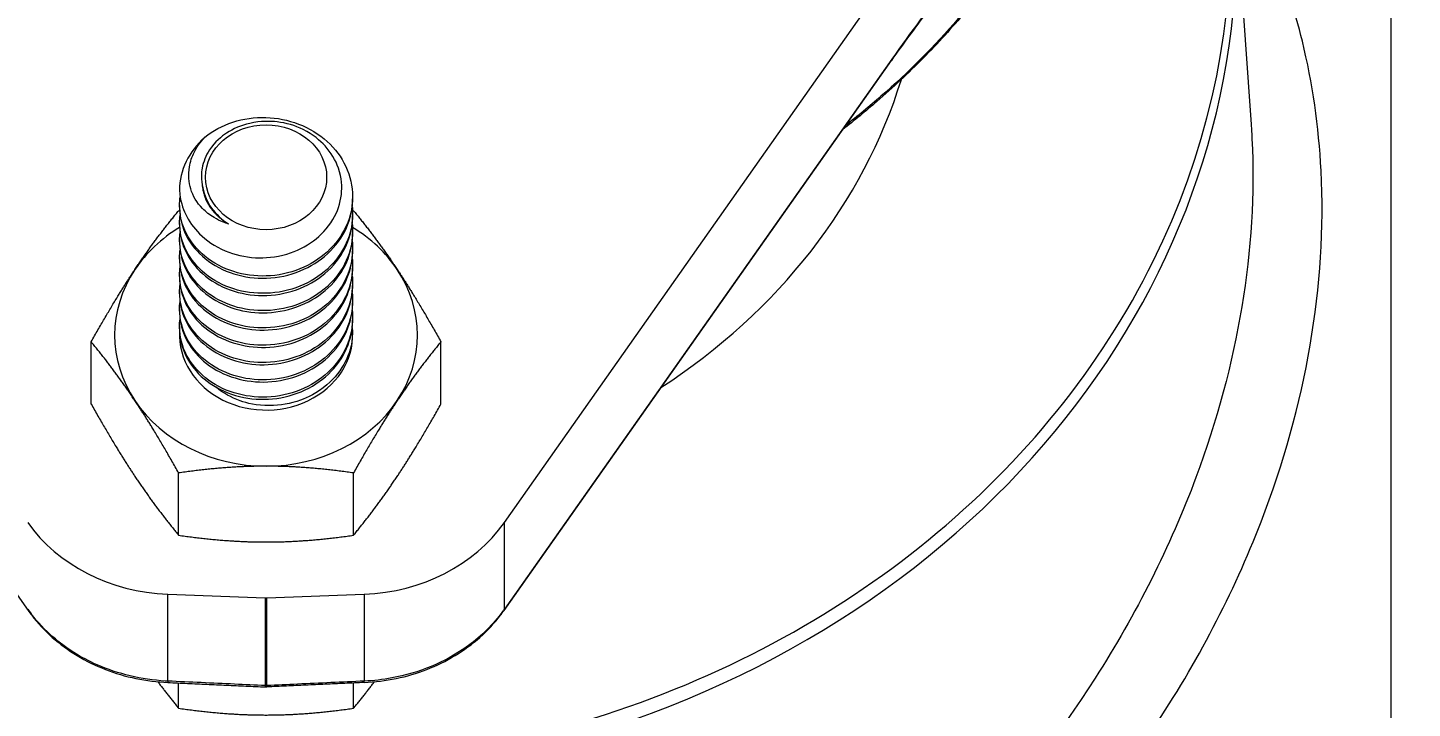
# Model space of a CAD drawing. Extents: x 0 to 216, y -4 to 280.
# Drawn here: x 66.33 to 73, y 147.91 to 151.19 of the extents above; entities that cross this region are included whole.
import ezdxf
from ezdxf import colors
from ezdxf.entities.mleader import LeaderData, LeaderLine
from ezdxf.math import Vec2, Vec3

# ---------------------------------------------------------------- set-up
doc = ezdxf.new("R2010")
doc.units = 0
doc.header["$LTSCALE"] = 10
doc.header["$MEASUREMENT"] = 0
doc.layers.add('CADdetails-1-ANNO', color=41, linetype='CONTINUOUS', lineweight=5)
doc.layers.add('CADdetails-3-FINE', color=11, linetype='CONTINUOUS', lineweight=5)
doc.styles.add('CADdetails-DIMENSIONS', font='ARIALN.TTF', dxfattribs={"height": 2.38})

msp = doc.modelspace()

# ---------------------------------------------------------------- linework, layer by layer
at = {"layer": 'CADdetails-3-FINE'}
for p, q in [((72.8928, 153.2873), (72.8928, 142.3964)), ((68.6241, 148.8032), (71.0336, 152.2252)), ((72.141, 151.8438), (72.2197, 150.7199)), ((64.4648, 151.0287), (66.33, 148.3797)), ((68.6223, 148.3797), (70.4875, 151.0287)), ((70.4893, 151.035), (68.6241, 148.386)), ((67.0595, 150.4032), (67.0595, 150.4032)), ((67.8928, 150.3719), (67.8928, 150.3615)), ((67.0595, 150.3303), (67.0595, 150.3198)), ((67.0595, 150.2469), (67.0595, 150.2365)), ((67.8928, 150.2886), (67.8928, 150.2782)), ((67.0595, 150.1636), (67.0595, 150.1532)), ((67.8928, 150.2053), (67.8928, 150.1948)), ((67.8928, 150.1219), (67.8928, 150.1115)), ((67.0595, 150.0803), (67.0595, 150.0698)), ((67.8928, 150.0386), (67.8928, 150.0282)), ((67.0595, 149.9969), (67.0595, 149.9865)), ((67.8928, 149.9553), (67.8928, 149.9448)), ((67.0595, 149.9136), (67.0595, 149.9032)), ((67.0595, 149.8303), (67.0595, 149.8198)), ((67.8928, 149.8719), (67.8928, 149.8615)), ((67.8928, 149.7886), (67.8928, 149.7782)), ((67.0595, 149.7469), (67.0595, 149.7365)), ((66.6342, 149.3733), (66.6342, 149.6731)), ((68.3181, 149.3733), (68.3181, 149.6731)), ((67.0552, 148.7418), (67.0552, 149.0416)), ((67.8972, 148.7418), (67.8972, 149.0416)), ((68.6241, 148.386), (68.6241, 148.8032)), ((67.0033, 148.4579), (67.4725, 148.4401)), ((67.0033, 148.039), (67.0033, 148.4579)), ((67.4725, 148.4401), (67.4725, 148.0178)), ((67.4798, 148.4401), (67.949, 148.4579)), ((67.4798, 148.0178), (67.4798, 148.4401)), ((67.949, 148.4579), (67.949, 148.039)), ((67.0552, 147.9084), (67.0552, 148.03)), ((67.8972, 147.9084), (67.8972, 148.03)), ((67.4762, 148.0177), (67.4762, 148.011))]:
    msp.add_line(p, q, dxfattribs=at)
for centre, major_axis, ratio, start_param, end_param in [((67.4762, 151.6455), (4.6467, 0), 0.866025, 5.058864, 6.698861), ((67.4762, 151.599), (4.6734, 0), 0.866025, 5.058864, 6.343707), ((70.4466, 151.0575), (0.0409, -0.0288), 0.426894, 0, 0.291989), ((67.4762, 151.6455), (3.1667, 0), 0.866025, 5.356497, 6.02175), ((67.4762, 150.4032), (-0.4167, 0), 0.866025, 5.498427, 6.283825), ((67.4762, 150.4573), (-0.3084, 0), 0.866025, 0.158635, 0.944034), ((67.4762, 149.7057), (-0.7292, 0), 0.866025, 5.32019, 5.759587), ((67.4762, 149.7057), (-0.7292, 0), 0.866025, 3.665191, 4.105042), ((67.4762, 149.7057), (-0.7292, 0), 0.866025, 5.759587, 6.806784), ((67.4762, 149.7057), (0.7292, 0), 0.866025, 5.759587, 6.806784), ((67.4762, 149.7057), (-0.4169, 0), 0.866025, 6.23398, 9.526204), ((67.4762, 149.7057), (0.7292, 0), 0.866025, 3.665191, 4.712389), ((67.4762, 149.7057), (0.7292, 0), 0.866025, 4.712389, 5.759587), ((67.0397, 149.1789), (-0.8333, 0), 0.866025, 0.547576, 1.527163), ((67.9126, 149.1789), (-0.8333, 0), 0.866025, 1.61443, 2.594016), ((67.4762, 148.5122), (-0.0833, 0), 0.866025, 1.527163, 1.61443), ((66.3709, 148.4085), (-0.0409, -0.0288), 0.426894, 5.991197, 6.283185), ((67.0397, 148.7537), (-0.833, 0.0264), 0.860799, 0.574853, 0.613443), ((67.0339, 148.7607), (0.8283, -0.0135), 0.878533, 3.711059, 3.749776), ((66.3871, 148.3864), (-0.0397, -0.0304), 0.415851, 5.97416, 6.283185), ((67.9184, 148.7607), (-0.8283, -0.0135), 0.878533, 2.53341, 2.572126), ((68.5652, 148.3864), (0.0397, -0.0304), 0.415851, 0, 0.309025), ((67.9126, 148.7537), (-0.833, -0.0264), 0.860799, 2.52815, 2.566739), ((68.5814, 148.4085), (0.0409, -0.0288), 0.426894, 0, 0.291989), ((67.0055, 148.0823), (-0.0023, -0.0499), 0.008558, 5.760115, 6.283185), ((67.9468, 148.0823), (0.0023, -0.0499), 0.008558, 0, 0.52307), ((67.4747, 148.0611), (-0.0023, -0.0499), 0.009237, 5.760111, 6.283185), ((67.4763, 148.0937), (0.0863, -0.0027), 0.958288, 4.698013, 4.740968), ((67.476, 148.0937), (0.0863, 0.0027), 0.958287, 4.68381, 4.726765), ((67.4776, 148.0611), (0.0023, -0.0499), 0.009237, 0, 0.523074)]:
    msp.add_ellipse(centre, major_axis=major_axis, ratio=ratio, start_param=start_param, end_param=end_param, dxfattribs=at)
msp.add_ellipse((67.4762, 150.4657), major_axis=(-0.2917, 0), ratio=0.866025, dxfattribs=at)
for points, knots in [([(71.6404, 153.2705), (71.6383, 153.2169), (71.6348, 153.1633), (71.6213, 153.0149), (71.6084, 152.9204), (71.574, 152.7326), (71.5526, 152.6393), (71.5013, 152.4544), (71.4715, 152.3629), (71.4037, 152.1822), (71.3657, 152.093), (71.2818, 151.9176), (71.2359, 151.8313), (71.1364, 151.6623), (71.0829, 151.5795), (70.9684, 151.4178), (70.9076, 151.3389), (70.779, 151.1856), (70.7112, 151.1112), (70.5692, 150.9672), (70.495, 150.8976), (70.3642, 150.7843), (70.3092, 150.7392), (70.2528, 150.6954)], [5.923092, 5.923092, 5.923092, 5.923092, 6.061015, 6.061015, 6.305412, 6.305412, 6.549809, 6.549809, 6.794206, 6.794206, 7.038604, 7.038604, 7.283001, 7.283001, 7.527398, 7.527398, 7.771795, 7.771795, 8.016193, 8.016193, 8.26059, 8.26059, 8.430136, 8.430136, 8.430136, 8.430136]), ([(71.6404, 153.2705), (71.6327, 153.0777), (71.6071, 152.8854), (71.4801, 152.3281), (71.3295, 151.9716), (70.9349, 151.3558), (70.7047, 151.0899), (70.3818, 150.8073), (70.3247, 150.7601), (70.2661, 150.7144)], [5.923802, 5.923802, 5.923802, 5.923802, 6.42291, 6.42291, 7.392978, 7.392978, 8.244588, 8.244588, 8.421253, 8.421253, 8.421253, 8.421253]), ([(69.2869, 145.7808), (69.6395, 145.9246), (69.9746, 146.108), (70.8692, 146.7258), (71.3678, 147.2394), (71.96, 148.1273), (72.1351, 148.4632), (72.4845, 149.3682), (72.5847, 149.9488), (72.5457, 150.7105), (72.5154, 150.9195), (72.3941, 151.4183), (72.2809, 151.6987), (72.1312, 151.9577)], [-9.551106, -9.551106, -9.551106, -9.551106, -8.676237, -8.676237, -7.032349, -7.032349, -6.113838, -6.113838, -4.607716, -4.607716, -4.018804, -4.018804, -3.15055, -3.15055, -3.15055, -3.15055]), ([(71.0336, 151.7427), (70.9435, 151.6303), (70.8534, 151.5179), (70.6721, 151.2851), (70.5808, 151.165), (70.4893, 151.035)], [-0.0024553, -0.0024553, -0.0024553, -0.0024553, 0.3994315, 0.3994315, 0.8013184, 0.8013184, 0.8013184, 0.8013184]), ([(70.9083, 151.5819), (70.8804, 151.5469), (70.8524, 151.5117), (70.7965, 151.4407), (70.7686, 151.405), (70.7125, 151.3327), (70.6845, 151.2962), (70.6283, 151.222), (70.6001, 151.1844), (70.5438, 151.1077), (70.5156, 151.0687), (70.4875, 151.0287)], [0.1784929, 0.1784929, 0.1784929, 0.1784929, 0.303058, 0.303058, 0.4276231, 0.4276231, 0.5521882, 0.5521882, 0.6767533, 0.6767533, 0.8013184, 0.8013184, 0.8013184, 0.8013184]), ([(67.1814, 150.6582), (67.22, 150.69), (67.2658, 150.7149), (67.3668, 150.7476), (67.421, 150.7552), (67.5293, 150.7521), (67.5825, 150.7414), (67.6839, 150.7023), (67.7309, 150.6736), (67.8084, 150.6034), (67.8387, 150.5628), (67.8815, 150.472), (67.8928, 150.4224), (67.8929, 150.3243), (67.8826, 150.2765), (67.8416, 150.1851), (67.8106, 150.1426), (67.7333, 150.0722), (67.6884, 150.0442), (67.5877, 150.0036), (67.5325, 149.992), (67.4231, 149.9886), (67.3699, 149.9958), (67.2684, 150.0277), (67.2214, 150.0528), (67.1439, 150.1164), (67.1136, 150.1535), (67.0708, 150.2372), (67.0596, 150.2832), (67.0595, 150.344), (67.0605, 150.3582), (67.0625, 150.3722)], [-58.25791, -58.25791, -58.25791, -58.25791, -58.134806, -58.134806, -58.011751, -58.011751, -57.891059, -57.891059, -57.765635, -57.765635, -57.645054, -57.645054, -57.519745, -57.519745, -57.399275, -57.399275, -57.274081, -57.274081, -57.153721, -57.153721, -57.028642, -57.028642, -56.908393, -56.908393, -56.783429, -56.783429, -56.663289, -56.663289, -56.53844, -56.53844, -56.500415, -56.500415, -56.500415, -56.500415]), ([(67.0595, 150.403), (67.0618, 150.353), (67.0757, 150.315), (67.1043, 150.2541), (67.1274, 150.2216), (67.1874, 150.1621), (67.2282, 150.1328), (67.325, 150.0924), (67.3743, 150.0812), (67.4702, 150.0759), (67.5223, 150.0797), (67.6235, 150.1099), (67.6671, 150.1316), (67.7383, 150.1847), (67.7721, 150.2182), (67.8201, 150.2999), (67.8339, 150.3408), (67.8426, 150.4187), (67.8407, 150.4622), (67.8111, 150.548), (67.7893, 150.5846), (67.7368, 150.6424), (67.7025, 150.672), (67.6155, 150.7147), (67.5729, 150.7272), (67.4968, 150.7362), (67.4503, 150.7377), (67.3566, 150.7159), (67.3186, 150.6999), (67.2622, 150.6627), (67.2295, 150.6369), (67.1858, 150.5699), (67.1739, 150.5403), (67.1646, 150.4889), (67.1613, 150.4553), (67.1716, 150.4151)], [-20.484199, -20.484199, -20.484199, -20.484199, -18.711153, -18.711153, -16.311367, -16.311367, -13.716933, -13.716933, -11.44212, -11.44212, -9.400159, -9.400159, -7.639366, -7.639366, -6.090589, -6.090589, -4.771814, -4.771814, -3.646791, -3.646791, -2.705814, -2.705814, -1.942307, -1.942307, -1.322593, -1.322593, -0.869738, -0.869738, -0.522611, -0.522611, -0.278705, -0.278705, -0.112353, -0.112353, 0, 0, 0, 0]), ([(72.2197, 150.7199), (72.2213, 150.6967), (72.2227, 150.6735), (72.25, 150.1238), (72.1565, 149.5637), (71.8303, 148.688), (71.6667, 148.3624), (71.1138, 147.5003), (70.648, 147.0001), (69.8119, 146.3973), (69.4987, 146.2182), (69.1691, 146.0777)], [4.541007, 4.541007, 4.541007, 4.541007, 4.607716, 4.607716, 6.113838, 6.113838, 7.032349, 7.032349, 8.676237, 8.676237, 9.551106, 9.551106, 9.551106, 9.551106]), ([(67.2953, 150.241), (67.2818, 150.2448), (67.2558, 150.2534), (67.2049, 150.2839), (67.1859, 150.2988), (67.1429, 150.343), (67.1237, 150.375), (67.1042, 150.44), (67.1006, 150.4767), (67.1111, 150.5403), (67.1192, 150.5647), (67.1483, 150.6221), (67.1696, 150.6459), (67.1814, 150.6582)], [-0.2588349, -0.2588349, -0.2588349, -0.2588349, -0.2124375, -0.2124375, -0.1791086, -0.1791086, -0.1245579, -0.1245579, -0.0764193, -0.0764193, -0.0453854, -0.0453854, -0.000001, -0.000001, -0.000001, -0.000001]), ([(67.0595, 150.3198), (67.0595, 150.3192), (67.0595, 150.3185), (67.0598, 150.2713), (67.0713, 150.2253), (67.1145, 150.1419), (67.145, 150.1049), (67.2228, 150.0415), (67.2699, 150.0166), (67.3715, 149.9851), (67.4246, 149.9781), (67.534, 149.9818), (67.5892, 149.9936), (67.6897, 150.0345), (67.7345, 150.0626), (67.8114, 150.1332), (67.8423, 150.1758), (67.8827, 150.2668), (67.8928, 150.314), (67.8928, 150.3615)], [-1.9978316, -1.9978316, -1.9978316, -1.9978316, -1.9960425, -1.9960425, -1.8692351, -1.8692351, -1.7472089, -1.7472089, -1.6202869, -1.6202869, -1.4981506, -1.4981506, -1.3711137, -1.3711137, -1.2488671, -1.2488671, -1.121715, -1.121715, -1.0007752, -1.0007752, -1.0007752, -1.0007752]), ([(67.8908, 150.3251), (67.8921, 150.3131), (67.8928, 150.3011), (67.8929, 150.241), (67.8826, 150.1932), (67.8416, 150.1018), (67.8106, 150.0593), (67.7333, 149.9889), (67.6884, 149.9609), (67.5877, 149.9203), (67.5325, 149.9087), (67.4231, 149.9053), (67.3699, 149.9124), (67.2684, 149.9443), (67.2214, 149.9694), (67.144, 150.0331), (67.1136, 150.0702), (67.0709, 150.1538), (67.0596, 150.1998), (67.0595, 150.2588), (67.0602, 150.2712), (67.0618, 150.2834)], [-55.590657, -55.590657, -55.590657, -55.590657, -55.560731, -55.560731, -55.441142, -55.441142, -55.316864, -55.316864, -55.197385, -55.197385, -55.073221, -55.073221, -54.953852, -54.953852, -54.829802, -54.829802, -54.710541, -54.710541, -54.586605, -54.586605, -54.553743, -54.553743, -54.553743, -54.553743]), ([(67.0595, 150.2365), (67.0595, 150.2354), (67.0595, 150.2343), (67.06, 150.1866), (67.0718, 150.1408), (67.1153, 150.0575), (67.1459, 150.0205), (67.2239, 149.9575), (67.2711, 149.9327), (67.3728, 149.9015), (67.426, 149.8946), (67.5354, 149.8987), (67.5905, 149.9106), (67.6908, 149.9518), (67.7355, 149.98), (67.8122, 150.0508), (67.8429, 150.0934), (67.8829, 150.1842), (67.8928, 150.2311), (67.8928, 150.2782)], [-3.981658, -3.981658, -3.981658, -3.981658, -3.9786885, -3.9786885, -3.8527889, -3.8527889, -3.7316319, -3.7316319, -3.6056199, -3.6056199, -3.4843554, -3.4843554, -3.3582307, -3.3582307, -3.2368585, -3.2368585, -3.1106206, -3.1106206, -2.991432, -2.991432, -2.991432, -2.991432]), ([(67.8908, 150.2417), (67.8921, 150.2298), (67.8928, 150.2178), (67.8929, 150.1577), (67.8826, 150.1099), (67.8417, 150.0185), (67.8106, 149.976), (67.7333, 149.9056), (67.6885, 149.8776), (67.5877, 149.8369), (67.5326, 149.8254), (67.4231, 149.8219), (67.37, 149.8291), (67.2685, 149.861), (67.2215, 149.8861), (67.144, 149.9497), (67.1137, 149.9868), (67.0709, 150.0705), (67.0596, 150.1165), (67.0595, 150.1755), (67.0602, 150.1878), (67.0618, 150.2001)], [-53.645723, -53.645723, -53.645723, -53.645723, -53.616049, -53.616049, -53.497334, -53.497334, -53.373965, -53.373965, -53.25536, -53.25536, -53.132104, -53.132104, -53.013607, -53.013607, -52.890465, -52.890465, -52.772077, -52.772077, -52.649047, -52.649047, -52.61638, -52.61638, -52.61638, -52.61638]), ([(67.0595, 150.1532), (67.0595, 150.1513), (67.0595, 150.1494), (67.0605, 150.1009), (67.0725, 150.0552), (67.1167, 149.9722), (67.1476, 149.9354), (67.2261, 149.8729), (67.2734, 149.8484), (67.3753, 149.8177), (67.4285, 149.8111), (67.5378, 149.8158), (67.5928, 149.8279), (67.6929, 149.8696), (67.7373, 149.898), (67.8136, 149.9691), (67.844, 150.0119), (67.8832, 150.1022), (67.8928, 150.1484), (67.8928, 150.1948)], [-5.9524295, -5.9524295, -5.9524295, -5.9524295, -5.9473318, -5.9473318, -5.822318, -5.822318, -5.7020015, -5.7020015, -5.5768785, -5.5768785, -5.4564591, -5.4564591, -5.3312264, -5.3312264, -5.2107034, -5.2107034, -5.0853605, -5.0853605, -4.9686132, -4.9686132, -4.9686132, -4.9686132]), ([(67.8908, 150.1584), (67.8921, 150.1465), (67.8928, 150.1345), (67.8929, 150.0745), (67.8826, 150.0267), (67.8417, 149.9352), (67.8107, 149.8927), (67.7334, 149.8223), (67.6886, 149.7943), (67.5878, 149.7536), (67.5326, 149.742), (67.4232, 149.7386), (67.3701, 149.7457), (67.2686, 149.7776), (67.2216, 149.8027), (67.1441, 149.8663), (67.1137, 149.9034), (67.0709, 149.987), (67.0596, 150.033), (67.0595, 150.0921), (67.0602, 150.1044), (67.0618, 150.1167)], [-51.714984, -51.714984, -51.714984, -51.714984, -51.685586, -51.685586, -51.567739, -51.567739, -51.445272, -51.445272, -51.327533, -51.327533, -51.205179, -51.205179, -51.087548, -51.087548, -50.965305, -50.965305, -50.847782, -50.847782, -50.725651, -50.725651, -50.693141, -50.693141, -50.693141, -50.693141]), ([(67.0595, 150.0698), (67.0595, 150.0665), (67.0596, 150.0632), (67.0613, 150.0134), (67.074, 149.9679), (67.1193, 149.8854), (67.1506, 149.849), (67.2299, 149.7873), (67.2775, 149.7633), (67.3797, 149.7336), (67.433, 149.7275), (67.5422, 149.7332), (67.5969, 149.7458), (67.6965, 149.7883), (67.7406, 149.817), (67.816, 149.8888), (67.846, 149.9318), (67.8837, 150.0212), (67.8928, 150.0662), (67.8928, 150.1115)], [-7.911354, -7.911354, -7.911354, -7.911354, -7.9025042, -7.9025042, -7.7783457, -7.7783457, -7.6588187, -7.6588187, -7.5345553, -7.5345553, -7.4149338, -7.4149338, -7.2905648, -7.2905648, -7.1708473, -7.1708473, -7.0463722, -7.0463722, -6.9332736, -6.9332736, -6.9332736, -6.9332736]), ([(67.8908, 150.0751), (67.8921, 150.0632), (67.8928, 150.0513), (67.8929, 149.9913), (67.8827, 149.9435), (67.8418, 149.852), (67.8108, 149.8095), (67.7335, 149.739), (67.6887, 149.711), (67.588, 149.6703), (67.5328, 149.6587), (67.4234, 149.6552), (67.3702, 149.6624), (67.2687, 149.6942), (67.2217, 149.7193), (67.1442, 149.7828), (67.1138, 149.8199), (67.071, 149.9035), (67.0596, 149.9495), (67.0595, 150.0086), (67.0602, 150.021), (67.0618, 150.0334)], [-49.798301, -49.798301, -49.798301, -49.798301, -49.769228, -49.769228, -49.652241, -49.652241, -49.530669, -49.530669, -49.413789, -49.413789, -49.292328, -49.292328, -49.175555, -49.175555, -49.054205, -49.054205, -48.937539, -48.937539, -48.8163, -48.8163, -48.783874, -48.783874, -48.783874, -48.783874]), ([(67.0595, 149.9865), (67.0595, 149.9808), (67.0597, 149.9751), (67.0627, 149.9231), (67.0765, 149.8778), (67.1237, 149.7963), (67.1559, 149.7604), (67.2365, 149.7002), (67.2846, 149.677), (67.3873, 149.649), (67.4407, 149.6437), (67.5496, 149.6512), (67.6041, 149.6646), (67.7026, 149.7086), (67.7461, 149.7379), (67.8201, 149.8107), (67.8492, 149.854), (67.8845, 149.942), (67.8928, 149.985), (67.8928, 150.0282)], [-9.8602968, -9.8602968, -9.8602968, -9.8602968, -9.8450859, -9.8450859, -9.721744, -9.721744, -9.6029087, -9.6029087, -9.479467, -9.479467, -9.3605532, -9.3605532, -9.237011, -9.237011, -9.118016, -9.118016, -8.9943727, -8.9943727, -8.8869267, -8.8869267, -8.8869267, -8.8869267]), ([(67.8908, 149.9917), (67.8921, 149.9799), (67.8928, 149.9681), (67.893, 149.9082), (67.8828, 149.8604), (67.8419, 149.7689), (67.8109, 149.7264), (67.7338, 149.6559), (67.689, 149.6278), (67.5883, 149.5871), (67.5331, 149.5754), (67.4237, 149.5719), (67.3706, 149.579), (67.269, 149.6107), (67.222, 149.6358), (67.1444, 149.6992), (67.114, 149.7363), (67.0711, 149.8199), (67.0597, 149.8659), (67.0595, 149.9251), (67.0602, 149.9376), (67.0618, 149.9501)], [-47.895508, -47.895508, -47.895508, -47.895508, -47.86685, -47.86685, -47.750715, -47.750715, -47.630029, -47.630029, -47.514, -47.514, -47.393424, -47.393424, -47.277501, -47.277501, -47.157034, -47.157034, -47.041217, -47.041217, -46.92086, -46.92086, -46.88839, -46.88839, -46.88839, -46.88839]), ([(67.8908, 149.9084), (67.8921, 149.8968), (67.8928, 149.8851), (67.893, 149.8253), (67.8829, 149.7775), (67.8422, 149.686), (67.8113, 149.6434), (67.7342, 149.5729), (67.6895, 149.5448), (67.5889, 149.5039), (67.5337, 149.4922), (67.4244, 149.4885), (67.3712, 149.4955), (67.2696, 149.5272), (67.2225, 149.5521), (67.1448, 149.6155), (67.1144, 149.6525), (67.0712, 149.736), (67.0598, 149.782), (67.0594, 149.8413), (67.0602, 149.8541), (67.0618, 149.8667)], [-46.0063867, -46.0063867, -46.0063867, -46.0063867, -45.9783106, -45.9783106, -45.8630186, -45.8630186, -45.7432081, -45.7432081, -45.6280206, -45.6280206, -45.5083189, -45.5083189, -45.3932356, -45.3932356, -45.2736424, -45.2736424, -45.1586632, -45.1586632, -45.0391783, -45.0391783, -45.0064262, -45.0064262, -45.0064262, -45.0064262]), ([(67.0595, 149.9032), (67.0595, 149.8937), (67.06, 149.8841), (67.0654, 149.8286), (67.0809, 149.7839), (67.1311, 149.7039), (67.1646, 149.6689), (67.2472, 149.611), (67.296, 149.5892), (67.3996, 149.564), (67.4531, 149.56), (67.5616, 149.5702), (67.6155, 149.585), (67.7125, 149.6313), (67.7551, 149.6616), (67.8266, 149.736), (67.8543, 149.7799), (67.8857, 149.8653), (67.8928, 149.905), (67.8928, 149.9448)], [-11.8018606, -11.8018606, -11.8018606, -11.8018606, -11.7765532, -11.7765532, -11.6539894, -11.6539894, -11.5356564, -11.5356564, -11.412997, -11.412997, -11.2946162, -11.2946162, -11.1718609, -11.1718609, -11.0534273, -11.0534273, -10.9305755, -10.9305755, -10.8318146, -10.8318146, -10.8318146, -10.8318146]), ([(67.8908, 149.8251), (67.8921, 149.8137), (67.8927, 149.8023), (67.8932, 149.7429), (67.8831, 149.6951), (67.8427, 149.6035), (67.8119, 149.5609), (67.7351, 149.4901), (67.6904, 149.462), (67.59, 149.4209), (67.5349, 149.409), (67.4255, 149.4051), (67.3723, 149.412), (67.2706, 149.4434), (67.2235, 149.4682), (67.1456, 149.5313), (67.115, 149.5683), (67.0716, 149.6516), (67.06, 149.6975), (67.0594, 149.7573), (67.0602, 149.7704), (67.0618, 149.7834)], [-44.130625, -44.130625, -44.130625, -44.130625, -44.1034369, -44.1034369, -43.9889742, -43.9889742, -43.8700278, -43.8700278, -43.7556677, -43.7556677, -43.6368282, -43.6368282, -43.5225703, -43.5225703, -43.4038375, -43.4038375, -43.2896814, -43.2896814, -43.1710551, -43.1710551, -43.1375937, -43.1375937, -43.1375937, -43.1375937]), ([(67.0595, 149.8198), (67.0595, 149.8049), (67.0607, 149.7899), (67.0701, 149.7295), (67.0879, 149.6857), (67.1422, 149.6078), (67.1776, 149.5742), (67.2632, 149.5198), (67.3129, 149.5), (67.4176, 149.4787), (67.4714, 149.4767), (67.5792, 149.491), (67.6322, 149.5077), (67.7268, 149.5573), (67.7679, 149.5891), (67.8358, 149.6659), (67.8614, 149.7106), (67.8874, 149.792), (67.8928, 149.8267), (67.8928, 149.8615)], [-13.739051, -13.739051, -13.739051, -13.739051, -13.6992927, -13.6992927, -13.5774846, -13.5774846, -13.4593185, -13.4593185, -13.3374165, -13.3374165, -13.2192536, -13.2192536, -13.0972575, -13.0972575, -12.9790904, -12.9790904, -12.8570001, -12.8570001, -12.7708204, -12.7708204, -12.7708204, -12.7708204]), ([(67.0595, 149.7365), (67.0595, 149.7148), (67.0619, 149.6932), (67.077, 149.6269), (67.0977, 149.5843), (67.1571, 149.5093), (67.1948, 149.4774), (67.284, 149.4274), (67.3347, 149.4101), (67.4407, 149.3938), (67.4947, 149.3944), (67.6015, 149.4139), (67.6532, 149.433), (67.7447, 149.4868), (67.7839, 149.5206), (67.847, 149.6004), (67.8698, 149.646), (67.8893, 149.7217), (67.8928, 149.7499), (67.8928, 149.7782)], [-15.6744443, -15.6744443, -15.6744443, -15.6744443, -15.616805, -15.616805, -15.495741, -15.495741, -15.3772569, -15.3772569, -15.2561015, -15.2561015, -15.1376864, -15.1376864, -15.0164389, -15.0164389, -14.8980844, -14.8980844, -14.7767442, -14.7767442, -14.7068502, -14.7068502, -14.7068502, -14.7068502]), ([(67.8927, 149.716), (67.891, 149.6558), (67.8735, 149.6104), (67.8375, 149.5376), (67.8068, 149.4984), (67.7212, 149.425), (67.6744, 149.4039), (67.5944, 149.3749), (67.544, 149.366), (67.4302, 149.3654), (67.3826, 149.3782), (67.3083, 149.4043), (67.2689, 149.4265), (67.2355, 149.4546)], [0, 0, 0, 0, 0.156252, 0.156252, 0.383936, 0.383936, 0.66418, 0.66418, 1.069371, 1.069371, 1.570345, 1.570345, 2.270799, 2.270799, 2.270799, 2.270799]), ([(67.0033, 148.039), (66.9992, 148.0392), (66.995, 148.0394), (66.8767, 148.0463), (66.764, 148.073), (66.5837, 148.1526), (66.5117, 148.198), (66.4108, 148.2858), (66.3759, 148.3228), (66.3455, 148.3625)], [-0.5616712, -0.5616712, -0.5616712, -0.5616712, -0.5526667, -0.5526667, -0.307037, -0.307037, -0.1180912, -0.1180912, 0, 0, 0, 0]), ([(66.3474, 148.356), (66.3766, 148.3179), (66.4099, 148.2824), (66.4832, 148.2173), (66.5234, 148.1879), (66.6091, 148.1361), (66.6547, 148.1137), (66.7496, 148.0768), (66.7991, 148.0622), (66.9, 148.0412), (66.9515, 148.0347), (67.0033, 148.0324)], [0, 0, 0, 0, 0.1123342, 0.1123342, 0.2246685, 0.2246685, 0.3370027, 0.3370027, 0.449337, 0.449337, 0.5616712, 0.5616712, 0.5616712, 0.5616712]), ([(68.6069, 148.3625), (68.5608, 148.3023), (68.5042, 148.2482), (68.3363, 148.1294), (68.2125, 148.0781), (68.0382, 148.0461), (67.9937, 148.0411), (67.949, 148.039)], [-0.9036107, -0.9036107, -0.9036107, -0.9036107, -0.724541, -0.724541, -0.4380294, -0.4380294, -0.3419395, -0.3419395, -0.3419395, -0.3419395]), ([(67.9491, 148.0324), (68.0008, 148.0347), (68.0523, 148.0412), (68.1533, 148.0622), (68.2027, 148.0768), (68.2977, 148.1137), (68.3432, 148.1361), (68.4289, 148.1879), (68.4691, 148.2173), (68.5425, 148.2824), (68.5757, 148.3179), (68.6049, 148.356)], [0.3419395, 0.3419395, 0.3419395, 0.3419395, 0.4542738, 0.4542738, 0.566608, 0.566608, 0.6789422, 0.6789422, 0.7912765, 0.7912765, 0.9036107, 0.9036107, 0.9036107, 0.9036107]), ([(67.4725, 148.0178), (67.4232, 148.02), (67.3739, 148.0222), (67.2175, 148.0293), (67.1104, 148.0342), (67.0033, 148.039)], [-0.3579001, -0.3579001, -0.3579001, -0.3579001, -0.2450715, -0.2450715, 0, 0, 0, 0]), ([(67.0033, 148.0324), (67.0345, 148.0309), (67.0658, 148.0295), (67.1284, 148.0267), (67.1597, 148.0253), (67.2222, 148.0224), (67.2535, 148.021), (67.3161, 148.0182), (67.3473, 148.0168), (67.4099, 148.0139), (67.4412, 148.0125), (67.4725, 148.0111)], [0, 0, 0, 0, 0.07158, 0.07158, 0.1431601, 0.1431601, 0.2147401, 0.2147401, 0.2863201, 0.2863201, 0.3579001, 0.3579001, 0.3579001, 0.3579001]), ([(67.949, 148.039), (67.8419, 148.0342), (67.7348, 148.0293), (67.5784, 148.0222), (67.5291, 148.02), (67.4798, 148.0178)], [0, 0, 0, 0, 0.2450715, 0.2450715, 0.3579001, 0.3579001, 0.3579001, 0.3579001]), ([(67.9491, 148.0324), (67.9178, 148.0309), (67.8865, 148.0295), (67.824, 148.0267), (67.7927, 148.0253), (67.7301, 148.0224), (67.6988, 148.021), (67.6363, 148.0182), (67.605, 148.0168), (67.5424, 148.0139), (67.5112, 148.0125), (67.4799, 148.0111)], [0, 0, 0, 0, 0.07158, 0.07158, 0.1431601, 0.1431601, 0.2147401, 0.2147401, 0.2863201, 0.2863201, 0.3579001, 0.3579001, 0.3579001, 0.3579001])]:
    msp.add_open_spline(points, degree=3, knots=knots, dxfattribs=at)
msp.add_rational_spline([(67.1682, 150.4305), (67.1749, 150.3336), (67.2582, 150.2663), (67.2755, 150.2523), (67.2953, 150.241)], [0.98976514855, 0.929396862972, 1, 0.984497722595, 0.975309662973], degree=2, knots=[0.985471769, 0.985471769, 0.985471769, 0.987745098, 0.987745098, 0.988244251, 0.988244251, 0.988244251], dxfattribs=at)
for points, weights in [([(66.8447, 150.0214), (66.9424, 150.168), (67.0552, 150.3046)], [1, 1.0379548493, 1]), ([(67.0552, 150.3046), (67.0575, 150.3049), (67.0599, 150.3053)], [1, 1.00038019105, 1.00075276541]), ([(67.8924, 150.3053), (67.8948, 150.3049), (67.8972, 150.3046)], [1.00076086213, 1.00038432263, 1]), ([(67.8972, 150.3046), (68.01, 150.168), (68.1076, 150.0214)], [1, 1.0379548493, 1]), ([(66.6342, 149.6731), (66.747, 149.8749), (66.8447, 150.0214)], [1, 1.0379548493, 1]), ([(68.1076, 150.0214), (68.2053, 149.8749), (68.3181, 149.6731)], [1, 1.0379548493, 1]), ([(66.8447, 149.39), (66.747, 149.5365), (66.6342, 149.6731)], [1, 1.0379548493, 1]), ([(68.3181, 149.6731), (68.2053, 149.5365), (68.1076, 149.39)], [1, 1.0379548493, 1]), ([(66.6342, 149.3733), (66.747, 149.1715), (66.8447, 149.025)], [1, 1.0379548493, 1]), ([(67.0552, 149.0416), (66.9424, 149.2434), (66.8447, 149.39)], [1, 1.0379548493, 1]), ([(68.1076, 149.39), (68.01, 149.2434), (67.8972, 149.0416)], [1, 1.0379548493, 1]), ([(68.1076, 149.025), (68.2053, 149.1715), (68.3181, 149.3733)], [1, 1.0379548493, 1]), ([(66.8447, 149.025), (66.9424, 148.8784), (67.0552, 148.7418)], [1, 1.0379548493, 1]), ([(67.4762, 149.0742), (67.2808, 149.0742), (67.0552, 149.0416)], [1, 1.0379548493, 1]), ([(67.8972, 149.0416), (67.6715, 149.0742), (67.4762, 149.0742)], [1, 1.0379548493, 1]), ([(67.8972, 148.7418), (68.01, 148.8784), (68.1076, 149.025)], [1, 1.0379548493, 1]), ([(67.0552, 148.7418), (67.2808, 148.7092), (67.4762, 148.7092)], [1, 1.0379548493, 1]), ([(67.4762, 148.7092), (67.6715, 148.7092), (67.8972, 148.7418)], [1, 1.0379548493, 1]), ([(66.9549, 148.0358), (67.0025, 147.9722), (67.0552, 147.9084)], [1.0188414105, 1.01737081381, 1]), ([(67.8972, 147.9084), (67.9498, 147.9722), (67.9975, 148.0358)], [1, 1.01737081381, 1.0188414105]), ([(67.0552, 147.9084), (67.2808, 147.8759), (67.4762, 147.8759)], [1, 1.0379548493, 1]), ([(67.4762, 147.8759), (67.6715, 147.8759), (67.8972, 147.9084)], [1, 1.0379548493, 1])]:
    msp.add_rational_spline(points, weights, degree=2, dxfattribs=at)
for points in [[(67.8908, 149.7417), (67.8918, 149.7332), (67.8924, 149.7246), (67.8927, 149.716)], [(67.4762, 148.0177), (67.475, 148.0177), (67.4737, 148.0177), (67.4725, 148.0178)], [(67.4798, 148.0178), (67.4786, 148.0177), (67.4774, 148.0177), (67.4762, 148.0177)]]:
    msp.add_open_spline(points, degree=3, dxfattribs=at)

# ---------------------------------------------------------------- leaders
at = {"layer": 'CADdetails-1-ANNO'}
ml = msp.add_multileader_mtext('Standard', dxfattribs=at)
ml.set_content('', color=256, style='CADdetails-DIMENSIONS')
ml.set_leader_properties()
ml.build(insert=Vec2(0, 0))
ml.multileader.update_dxf_attribs({"dogleg_length": 2, "arrow_head_size": 2.38})
ctx = ml.context
ctx.base_point, ctx.char_height, ctx.arrow_head_size, ctx.landing_gap_size, ctx.plane_origin = Vec3(110.6376, 145.6075), 2.38, 2.38, 1.5, Vec3(69.367, 155.2042)
notes = []
notes.append((ctx, [(0, (1, 1, 0), (108.6376, 145.6075), (1, 0), 2, [(0, [(69.367, 155.2042)], 0, [])])]))
ctx.mtext.insert, ctx.mtext.flow_direction = Vec3(112.1376, 146.7975), 5
for ctx, leaders in notes:
    for number, flags, end, landing, length, lines in leaders:
        leader = LeaderData()
        leader.index, (leader.has_last_leader_line, leader.has_dogleg_vector, leader.attachment_direction) = number, flags
        leader.last_leader_point, leader.dogleg_vector, leader.dogleg_length = Vec3(end), Vec3(landing), length
        for number, points, colour, breaks in lines:
            line = LeaderLine()
            line.index, line.vertices, line.color, line.breaks = number, Vec3.list(points), colors.encode_raw_color(colour), breaks
            leader.lines.append(line)
        ctx.leaders.append(leader)

doc.saveas('drawing.dxf')
